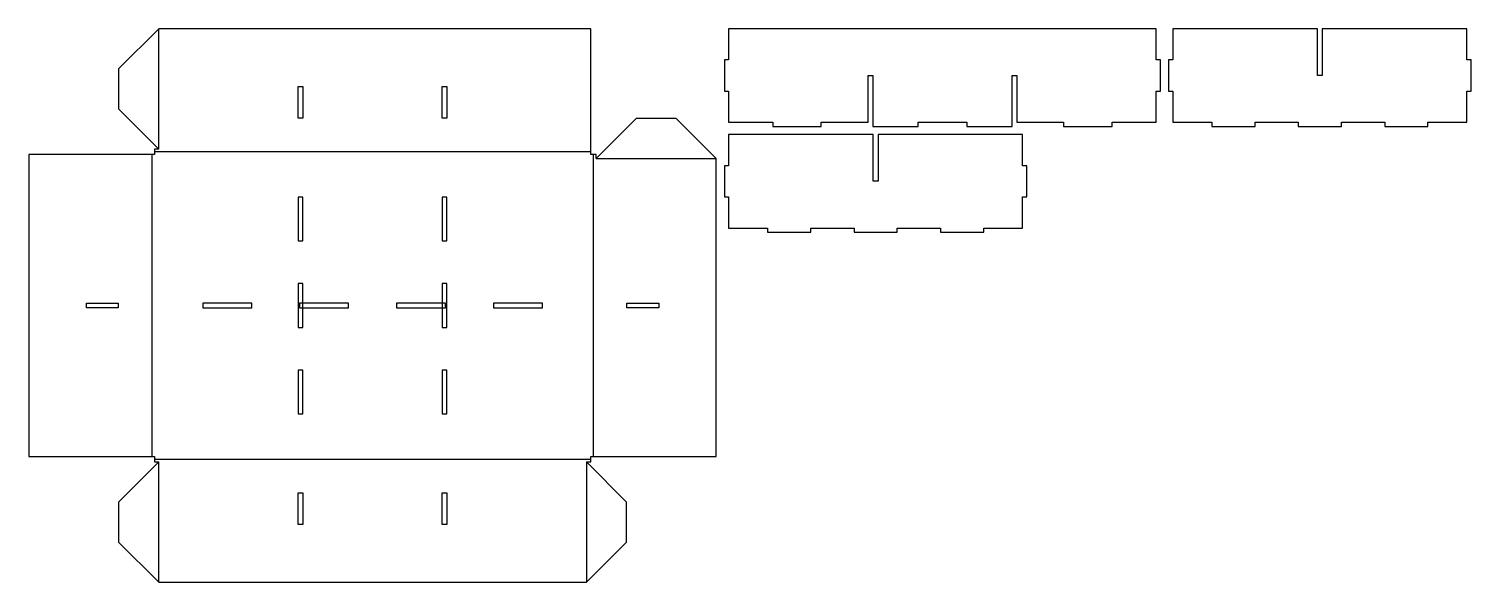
# Model space of a CAD drawing. Header units: millimetres. Extents: x 5 to 545, y 188 to 395.
import ezdxf

# ---------------------------------------------------------------- set-up
doc = ezdxf.new("R2010")
doc.units = ezdxf.units.MM
doc.layers.add('CUT', color=1, linetype='CONTINUOUS')
doc.layers.add('SCORE', color=5, linetype='CONTINUOUS')

msp = doc.modelspace()

# ---------------------------------------------------------------- linework, layer by layer
at = {"layer": 'CUT'}
for points in [[(5, 234.8), (52, 234.8), (52, 232.8), (53.6, 232.8), (38.6, 217.8), (38.6, 202.8), (53.6, 187.8), (213.6, 187.8), (228.6, 202.8), (228.6, 217.8), (213.6, 232.8), (215.2, 232.8), (215.2, 234.8), (262.2, 234.8), (262.2, 346.4), (247.2, 361.4), (232.2, 361.4), (217.2, 346.4), (217.2, 348), (215.2, 348), (215.2, 395), (53.6, 395), (38.6, 380), (38.6, 365), (53.6, 350), (52, 350), (52, 348), (5, 348)], [(266.8, 360), (283.3333, 360), (283.3333, 358.4), (301.4667, 358.4), (301.4667, 360), (318.9667, 360), (318.9667, 377.5), (320.7667, 377.5), (320.7667, 358.4), (337.7333, 358.4), (337.7333, 360), (355.8667, 360), (355.8667, 358.4), (372.8333, 358.4), (372.8333, 377.5), (374.6333, 377.5), (374.6333, 360), (392.1333, 360), (392.1333, 358.4), (410.2667, 358.4), (410.2667, 360), (426.8, 360), (426.8, 371.6667), (428.4, 371.6667), (428.4, 383.3333), (426.8, 383.3333), (426.8, 395), (266.8, 395), (266.8, 383.3333), (265.2, 383.3333), (265.2, 371.6667), (266.8, 371.6667)], [(433, 360), (447.5714, 360), (447.5714, 358.4), (463.7429, 358.4), (463.7429, 360), (479.9143, 360), (479.9143, 358.4), (496.0857, 358.4), (496.0857, 360), (512.2571, 360), (512.2571, 358.4), (528.4286, 358.4), (528.4286, 360), (543, 360), (543, 371.6667), (544.6, 371.6667), (544.6, 383.3333), (543, 383.3333), (543, 395), (488.9, 395), (488.9, 377.5), (487.1, 377.5), (487.1, 395), (433, 395), (433, 383.3333), (431.4, 383.3333), (431.4, 371.6667), (433, 371.6667)], [(107.5667, 361.5667), (105.7667, 361.5667), (105.7667, 373.4333), (107.5667, 373.4333)], [(161.4333, 361.5667), (159.6333, 361.5667), (159.6333, 373.4333), (161.4333, 373.4333)], [(266.8, 320.4), (281.3714, 320.4), (281.3714, 318.8), (297.5429, 318.8), (297.5429, 320.4), (313.7143, 320.4), (313.7143, 318.8), (329.8857, 318.8), (329.8857, 320.4), (346.0571, 320.4), (346.0571, 318.8), (362.2286, 318.8), (362.2286, 320.4), (376.8, 320.4), (376.8, 332.0667), (378.4, 332.0667), (378.4, 343.7333), (376.8, 343.7333), (376.8, 355.4), (322.7, 355.4), (322.7, 337.9), (320.9, 337.9), (320.9, 355.4), (266.8, 355.4), (266.8, 343.7333), (265.2, 343.7333), (265.2, 332.0667), (266.8, 332.0667)], [(105.7667, 315.5571), (107.5667, 315.5571), (107.5667, 331.9286), (105.7667, 331.9286)], [(159.6333, 315.5571), (161.4333, 315.5571), (161.4333, 331.9286), (159.6333, 331.9286)], [(105.7667, 283.2143), (107.5667, 283.2143), (107.5667, 299.5857), (105.7667, 299.5857)], [(159.6333, 283.2143), (161.4333, 283.2143), (161.4333, 299.5857), (159.6333, 299.5857)], [(38.4333, 292.3), (38.4333, 290.5), (26.5667, 290.5), (26.5667, 292.3)], [(70.0333, 290.5), (88.3667, 290.5), (88.3667, 292.3), (70.0333, 292.3)], [(106.3, 290.5), (124.6333, 290.5), (124.6333, 292.3), (106.3, 292.3)], [(142.5667, 290.5), (160.9, 290.5), (160.9, 292.3), (142.5667, 292.3)], [(178.8333, 290.5), (197.1667, 290.5), (197.1667, 292.3), (178.8333, 292.3)], [(228.7667, 290.5), (228.7667, 292.3), (240.6333, 292.3), (240.6333, 290.5)], [(105.7667, 250.8714), (107.5667, 250.8714), (107.5667, 267.2429), (105.7667, 267.2429)], [(159.6333, 250.8714), (161.4333, 250.8714), (161.4333, 267.2429), (159.6333, 267.2429)], [(105.7667, 221.2333), (107.5667, 221.2333), (107.5667, 209.3667), (105.7667, 209.3667)], [(159.6333, 221.2333), (161.4333, 221.2333), (161.4333, 209.3667), (159.6333, 209.3667)]]:
    msp.add_lwpolyline(points, close=True, dxfattribs=at)
at = {"layer": 'SCORE'}
for p, q in [((53.6, 350), (53.6, 395)), ((51, 348), (51, 234.8)), ((215.2, 349), (52, 349)), ((216.2, 234.8), (216.2, 348)), ((217.2, 346.4), (262.2, 346.4)), ((52, 233.8), (215.2, 233.8)), ((53.6, 187.8), (53.6, 232.8)), ((213.6, 232.8), (213.6, 187.8))]:
    msp.add_line(p, q, dxfattribs=at)

doc.saveas('drawing.dxf')
